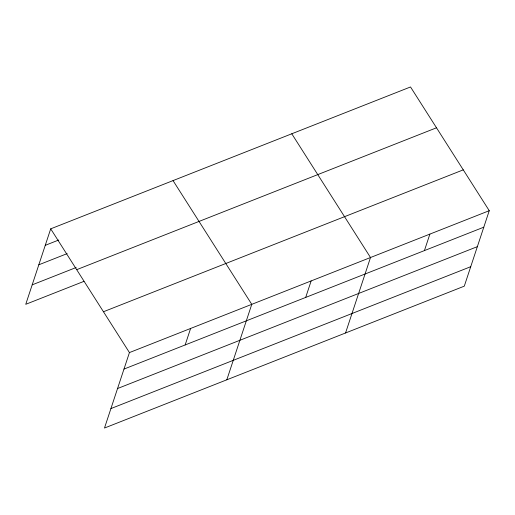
<?xml version="1.0" encoding="UTF-8"?>
<svg xmlns="http://www.w3.org/2000/svg" width="515" height="515" viewBox="0 0 515 515"><rect width="100%" height="100%" fill="white"/><g stroke="black" fill="none" stroke-linecap="round" stroke-linejoin="round"><path stroke-width="0.77" d="M489.25 210.693L129.439 352.582L104.481 428.042L464.292 286.16L489.25 210.693L410.519 86.958L50.708 228.84L25.75 304.307L83.932 281.364M185.155 344.953L190.608 328.461M226.819 379.806L251.777 304.339L173.04 180.598M305.691 297.419L311.144 280.926M345.552 332.98L370.51 257.519L291.78 133.778M424.424 250.599L429.883 234.106M45.256 245.333L58.678 240.042M38.818 264.794L67.162 253.618M32.188 284.847L76.194 267.491M76.69 269.673L436.501 127.791M103.457 311.749L463.268 169.86M123.986 369.075L483.797 227.186M117.549 388.535L477.36 246.646M110.918 408.582L470.729 266.699M50.708 228.84L129.439 352.582"/></g></svg>
